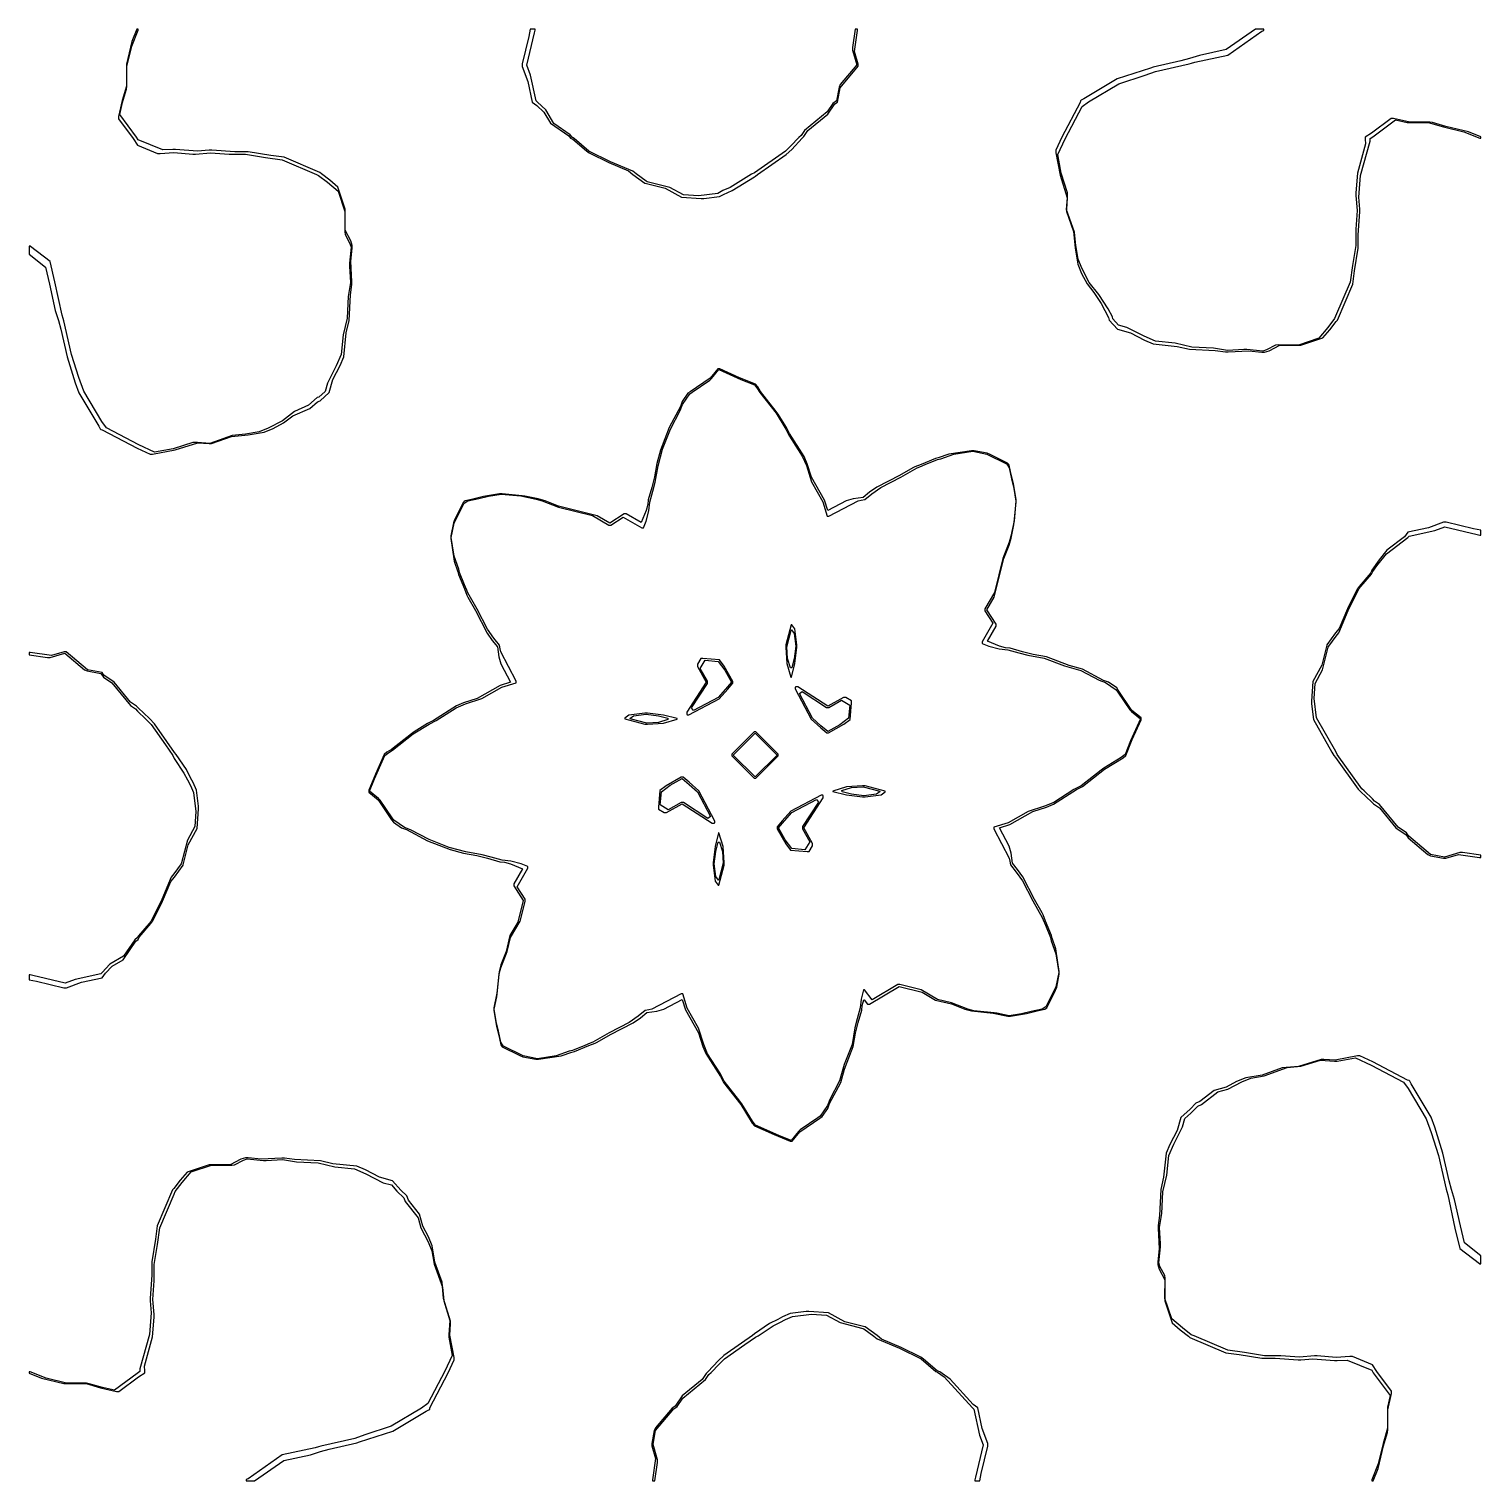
# Model space of a CAD drawing. Extents: x 65 to 85, y 65 to 85.
import ezdxf

# ---------------------------------------------------------------- set-up
doc = ezdxf.new("R2010")
doc.units = 0

msp = doc.modelspace()

# ---------------------------------------------------------------- linework, layer by layer
for points in [[(65.001, 82.008), (65.001, 81.896), (65.228, 81.721), (65.285, 81.485), (65.363, 81.122), (65.407, 80.986), (65.438, 80.867), (65.526, 80.485), (65.638, 80.125), (65.689, 79.989), (65.961, 79.527), (65.979, 79.492), (65.99, 79.481), (66.01, 79.478), (66.489, 79.227), (66.67, 79.144), (66.703, 79.144), (67.015, 79.205), (67.324, 79.3), (67.481, 79.289), (67.516, 79.289), (67.79, 79.387), (68.017, 79.409), (68.239, 79.446), (68.365, 79.499), (68.508, 79.574), (68.632, 79.671), (68.869, 79.773), (68.973, 79.866), (69.009, 79.879), (69.137, 79.992), (69.185, 80.172), (69.286, 80.367), (69.339, 80.485), (69.371, 80.813), (69.412, 80.983), (69.427, 81.34), (69.449, 81.481), (69.449, 81.519), (69.433, 81.803), (69.451, 81.981), (69.451, 82.017), (69.432, 82.083), (69.354, 82.23), (69.355, 82.517), (69.256, 82.823), (69.143, 82.917), (69.03, 83.004), (69.008, 83.023), (68.514, 83.232), (68.332, 83.257), (68.018, 83.308), (67.834, 83.309), (67.519, 83.331), (67.481, 83.33), (67.319, 83.318), (67.019, 83.342), (66.98, 83.342), (66.845, 83.334), (66.506, 83.473), (66.483, 83.508), (66.25, 83.821), (66.286, 83.985), (66.341, 84.17), (66.348, 84.207), (66.349, 84.482), (66.416, 84.761), (66.503, 84.984), (66.503, 84.999), (66.484, 84.999), (66.418, 84.829), (66.342, 84.517), (66.342, 84.214), (66.283, 84.015), (66.235, 83.793), (66.235, 83.762), (66.436, 83.492), (66.494, 83.399), (66.77, 83.287), (66.805, 83.287), (66.997, 83.297), (67.257, 83.277), (67.295, 83.277), (67.5, 83.292), (67.756, 83.275), (67.982, 83.274), (68.258, 83.229), (68.486, 83.198), (68.958, 82.997), (68.99, 82.984), (69.112, 82.891), (69.26, 82.767), (69.352, 82.484), (69.351, 82.206), (69.355, 82.171), (69.421, 82.047), (69.437, 81.993), (69.414, 81.772), (69.414, 81.734), (69.427, 81.508), (69.396, 81.313), (69.384, 81.017), (69.329, 80.787), (69.302, 80.515), (69.233, 80.359), (69.11, 80.122), (69.079, 80.008), (68.991, 79.93), (68.97, 79.923), (68.852, 79.817), (68.656, 79.732), (68.491, 79.604), (68.294, 79.501), (68.171, 79.449), (67.983, 79.418), (67.799, 79.4), (67.49, 79.29), (67.32, 79.302), (67.258, 79.303), (66.985, 79.219), (66.73, 79.169), (66.511, 79.271), (66.066, 79.504), (66.002, 79.594), (65.757, 80.011), (65.686, 80.199), (65.588, 80.515), (65.481, 80.979), (65.472, 81.014), (65.458, 81.056), (65.358, 81.515), (65.291, 81.798), (65.022, 82.004), (65.019, 82.008), (65.001, 82.008)], [(71.933, 83.992), (71.993, 83.948), (72.092, 83.853), (72.181, 83.701), (72.434, 83.527), (72.458, 83.497), (72.491, 83.481), (72.678, 83.321), (72.716, 83.295), (72.989, 83.161), (73.259, 83.044), (73.318, 82.997), (73.483, 82.877), (73.487, 82.875), (73.763, 82.806), (73.986, 82.682), (74.258, 82.665), (74.296, 82.665), (74.513, 82.692), (74.565, 82.721), (74.687, 82.774), (74.992, 82.963), (75.008, 82.971), (75.035, 82.996), (75.431, 83.271), (75.505, 83.341), (75.648, 83.495), (75.674, 83.517), (75.729, 83.601), (76.004, 83.825), (76.101, 83.967), (76.135, 83.992), (76.172, 84.191), (76.421, 84.488), (76.421, 84.517), (76.371, 84.689), (76.413, 84.981), (76.413, 84.999), (76.38, 84.999), (76.342, 84.743), (76.342, 84.708), (76.402, 84.505), (76.174, 84.234), (76.157, 84.199), (76.122, 84.008), (76.074, 83.974), (75.996, 83.857), (75.681, 83.601), (75.636, 83.533), (75.603, 83.505), (75.495, 83.389), (75.421, 83.319), (74.991, 83.02), (74.954, 83.002), (74.657, 82.816), (74.555, 82.773), (74.487, 82.734), (74.222, 82.701), (74.014, 82.714), (73.827, 82.818), (73.513, 82.896), (73.501, 82.902), (73.361, 83.003), (73.316, 83.04), (73.011, 83.171), (72.71, 83.319), (72.508, 83.492), (72.485, 83.503), (72.452, 83.543), (72.229, 83.697), (72.119, 83.884), (72.006, 83.993), (71.986, 84.008), (71.91, 84.365), (71.857, 84.503), (71.964, 84.948), (71.97, 84.982), (71.97, 84.999), (71.902, 84.999), (71.883, 84.897), (71.792, 84.518), (71.792, 84.484), (71.872, 84.275), (71.933, 83.992)], [(79.3, 82.676), (79.289, 82.519), (79.289, 82.484), (79.387, 82.21), (79.409, 81.983), (79.446, 81.761), (79.499, 81.634), (79.574, 81.491), (79.669, 81.369), (79.77, 81.218), (79.867, 81.024), (79.879, 80.991), (79.992, 80.863), (80.172, 80.815), (80.367, 80.714), (80.485, 80.661), (80.813, 80.628), (80.983, 80.588), (81.34, 80.573), (81.481, 80.551), (81.519, 80.551), (81.803, 80.567), (81.981, 80.548), (82.017, 80.549), (82.083, 80.568), (82.23, 80.646), (82.517, 80.644), (82.823, 80.744), (82.917, 80.857), (83.004, 80.97), (83.023, 80.991), (83.232, 81.486), (83.257, 81.668), (83.308, 81.982), (83.309, 82.166), (83.331, 82.481), (83.33, 82.519), (83.318, 82.681), (83.342, 82.984), (83.471, 83.454), (83.471, 83.493), (83.508, 83.516), (83.821, 83.749), (83.982, 83.714), (84.27, 83.714), (84.485, 83.651), (84.761, 83.584), (84.984, 83.497), (84.999, 83.497), (84.999, 83.515), (84.829, 83.582), (84.515, 83.658), (84.331, 83.712), (84.294, 83.716), (84.018, 83.716), (83.793, 83.765), (83.762, 83.765), (83.492, 83.564), (83.403, 83.508), (83.403, 83.481), (83.408, 83.418), (83.298, 83.016), (83.277, 82.743), (83.277, 82.705), (83.292, 82.5), (83.275, 82.244), (83.274, 82.018), (83.229, 81.742), (83.198, 81.514), (82.997, 81.042), (82.984, 81.01), (82.891, 80.888), (82.767, 80.74), (82.484, 80.647), (82.206, 80.649), (82.171, 80.645), (82.047, 80.579), (81.993, 80.563), (81.772, 80.586), (81.734, 80.586), (81.508, 80.573), (81.313, 80.603), (81.017, 80.616), (80.787, 80.671), (80.515, 80.698), (80.359, 80.767), (80.122, 80.89), (80.008, 80.92), (79.93, 81.009), (79.922, 81.033), (79.866, 81.145), (79.734, 81.343), (79.604, 81.508), (79.501, 81.706), (79.449, 81.829), (79.418, 82.017), (79.4, 82.2), (79.29, 82.51), (79.302, 82.68), (79.303, 82.742), (79.219, 83.015), (79.169, 83.27), (79.271, 83.489), (79.504, 83.934), (79.594, 83.998), (80.011, 84.243), (80.376, 84.362), (80.514, 84.412), (80.979, 84.519), (81.014, 84.528), (81.056, 84.541), (81.511, 84.64), (81.98, 84.969), (82.008, 84.981), (82.008, 84.999), (81.892, 84.999), (81.489, 84.716), (81.122, 84.636), (80.986, 84.593), (80.867, 84.562), (80.486, 84.474), (80.447, 84.46), (79.989, 84.311), (79.527, 84.039), (79.492, 84.02), (79.481, 84.01), (79.478, 83.989), (79.228, 83.511), (79.144, 83.33), (79.144, 83.294), (79.205, 82.985), (79.3, 82.676)], [(69.682, 74.49), (69.809, 74.384), (69.994, 74.109), (70.019, 74.076), (70.129, 73.999), (70.198, 73.975), (70.489, 73.818), (70.802, 73.698), (70.985, 73.646), (71.169, 73.615), (71.314, 73.577), (71.484, 73.528), (71.55, 73.522), (71.631, 73.5), (71.797, 73.433), (71.68, 73.225), (71.68, 73.197), (71.809, 72.995), (71.734, 72.697), (71.625, 72.512), (71.571, 72.294), (71.497, 72.109), (71.474, 72.016), (71.445, 71.718), (71.404, 71.518), (71.404, 71.482), (71.439, 71.259), (71.481, 71.094), (71.5, 71.007), (71.508, 70.992), (71.519, 70.979), (71.763, 70.859), (71.801, 70.845), (71.982, 70.809), (72.018, 70.809), (72.33, 70.856), (72.477, 70.907), (72.513, 70.916), (72.713, 70.999), (72.798, 71.033), (72.825, 71.046), (73.01, 71.149), (73.324, 71.312), (73.422, 71.382), (73.511, 71.452), (73.647, 71.472), (73.744, 71.5), (73.998, 71.632), (74.042, 71.488), (74.22, 71.173), (74.28, 70.987), (74.323, 70.887), (74.527, 70.572), (74.567, 70.491), (74.806, 70.187), (74.963, 69.93), (74.993, 69.892), (75.263, 69.771), (75.484, 69.682), (75.51, 69.682), (75.616, 69.809), (75.895, 69.997), (75.924, 70.019), (76.001, 70.129), (76.025, 70.198), (76.181, 70.488), (76.233, 70.672), (76.354, 70.986), (76.385, 71.169), (76.423, 71.314), (76.472, 71.484), (76.478, 71.55), (76.499, 71.627), (76.504, 71.628), (76.551, 71.567), (76.575, 71.567), (76.987, 71.813), (77.303, 71.734), (77.488, 71.625), (77.705, 71.571), (77.89, 71.497), (77.984, 71.474), (78.282, 71.445), (78.482, 71.404), (78.518, 71.404), (78.741, 71.439), (78.906, 71.481), (78.993, 71.5), (79.008, 71.508), (79.021, 71.519), (79.141, 71.763), (79.155, 71.801), (79.191, 71.982), (79.19, 72.018), (79.144, 72.33), (79.092, 72.477), (79.084, 72.513), (79, 72.713), (78.967, 72.798), (78.954, 72.825), (78.851, 73.01), (78.687, 73.324), (78.617, 73.422), (78.548, 73.511), (78.528, 73.647), (78.5, 73.744), (78.368, 73.998), (78.512, 74.042), (78.826, 74.22), (79.013, 74.28), (79.113, 74.323), (79.428, 74.527), (79.509, 74.567), (79.813, 74.806), (80.07, 74.963), (80.108, 74.993), (80.197, 75.213), (80.318, 75.484), (80.318, 75.51), (80.191, 75.615), (80.003, 75.895), (79.982, 75.923), (79.871, 76.001), (79.802, 76.025), (79.512, 76.181), (79.328, 76.233), (79.014, 76.354), (78.83, 76.385), (78.686, 76.423), (78.516, 76.472), (78.45, 76.478), (78.369, 76.5), (78.203, 76.566), (78.32, 76.775), (78.32, 76.803), (78.194, 77), (78.296, 77.173), (78.429, 77.705), (78.502, 77.89), (78.527, 77.986), (78.564, 78.169), (78.57, 78.207), (78.596, 78.481), (78.596, 78.518), (78.561, 78.741), (78.519, 78.905), (78.5, 78.993), (78.492, 79.008), (78.48, 79.021), (78.237, 79.141), (78.199, 79.155), (78.018, 79.191), (77.981, 79.19), (77.67, 79.144), (77.522, 79.092), (77.486, 79.084), (77.287, 79.001), (77.202, 78.967), (77.174, 78.954), (76.99, 78.851), (76.676, 78.688), (76.578, 78.618), (76.489, 78.548), (76.353, 78.528), (76.256, 78.5), (76.002, 78.368), (75.958, 78.512), (75.78, 78.826), (75.72, 79.012), (75.677, 79.113), (75.473, 79.428), (75.432, 79.51), (75.319, 79.693), (75.29, 79.732), (75.074, 80.008), (75.037, 80.07), (75.007, 80.108), (74.787, 80.197), (74.516, 80.318), (74.49, 80.318), (74.384, 80.191), (74.105, 80.003), (74.076, 79.982), (73.999, 79.871), (73.975, 79.802), (73.818, 79.511), (73.698, 79.198), (73.646, 79.015), (73.615, 78.83), (73.577, 78.686), (73.528, 78.516), (73.522, 78.45), (73.5, 78.369), (73.433, 78.203), (73.225, 78.32), (73.197, 78.32), (73, 78.194), (72.827, 78.296), (72.294, 78.429), (72.109, 78.502), (72.013, 78.527), (71.831, 78.564), (71.793, 78.57), (71.519, 78.596), (71.482, 78.596), (71.259, 78.561), (71.094, 78.519), (71.007, 78.5), (70.992, 78.492), (70.979, 78.48), (70.859, 78.237), (70.845, 78.199), (70.809, 78.018), (70.809, 77.981), (70.856, 77.67), (70.907, 77.522), (70.916, 77.486), (70.999, 77.287), (71.033, 77.202), (71.046, 77.174), (71.149, 76.99), (71.312, 76.676), (71.382, 76.578), (71.452, 76.489), (71.472, 76.353), (71.499, 76.256), (71.632, 76.002), (71.488, 75.958), (71.173, 75.78), (70.987, 75.72), (70.887, 75.677), (70.572, 75.473), (70.49, 75.432), (70.307, 75.319), (70.268, 75.29), (69.992, 75.074), (69.93, 75.037), (69.892, 75.007), (69.771, 74.737), (69.682, 74.516), (69.682, 74.49)], [(69.902, 74.993), (69.957, 75.036), (70.008, 75.067), (70.293, 75.29), (70.51, 75.424), (70.609, 75.473), (70.885, 75.651), (71.013, 75.707), (71.237, 75.779), (71.512, 75.934), (71.712, 75.995), (71.712, 76.015), (71.5, 76.42), (71.488, 76.464), (71.481, 76.511), (71.403, 76.611), (71.315, 76.734), (71.172, 77.01), (71.046, 77.235), (71.029, 77.272), (71, 77.344), (70.929, 77.513), (70.919, 77.559), (70.856, 77.74), (70.817, 77.998), (70.856, 78.194), (70.988, 78.463), (71.008, 78.48), (71.045, 78.5), (71.194, 78.532), (71.331, 78.567), (71.504, 78.594), (71.774, 78.568), (71.985, 78.525), (72.07, 78.503), (72.295, 78.414), (72.763, 78.297), (72.986, 78.166), (73.014, 78.166), (73.185, 78.274), (73.443, 78.13), (73.463, 78.13), (73.5, 78.222), (73.538, 78.362), (73.55, 78.484), (73.593, 78.635), (73.626, 78.759), (73.664, 78.985), (73.728, 79.212), (73.834, 79.489), (73.971, 79.743), (74.001, 79.828), (74.103, 79.974), (74.133, 79.997), (74.379, 80.162), (74.4, 80.184), (74.503, 80.309), (74.803, 80.174), (74.993, 80.098), (75.036, 80.043), (75.067, 79.992), (75.29, 79.707), (75.424, 79.49), (75.473, 79.391), (75.651, 79.115), (75.707, 78.987), (75.779, 78.763), (75.934, 78.488), (75.995, 78.288), (76.015, 78.288), (76.421, 78.499), (76.464, 78.512), (76.511, 78.519), (76.611, 78.597), (76.734, 78.684), (77.01, 78.828), (77.235, 78.954), (77.272, 78.971), (77.344, 78.999), (77.513, 79.07), (77.559, 79.081), (77.74, 79.144), (77.998, 79.183), (78.194, 79.144), (78.463, 79.012), (78.48, 78.992), (78.5, 78.955), (78.532, 78.806), (78.567, 78.669), (78.594, 78.496), (78.568, 78.226), (78.525, 78.015), (78.503, 77.93), (78.414, 77.705), (78.297, 77.237), (78.166, 77.014), (78.166, 76.986), (78.274, 76.815), (78.13, 76.557), (78.13, 76.537), (78.222, 76.5), (78.362, 76.462), (78.484, 76.45), (78.635, 76.407), (78.759, 76.374), (78.985, 76.336), (79.262, 76.229), (79.488, 76.166), (79.742, 76.029), (79.828, 75.999), (79.974, 75.897), (79.997, 75.866), (80.162, 75.62), (80.184, 75.6), (80.309, 75.497), (80.174, 75.197), (80.098, 75.007), (80.043, 74.964), (79.806, 74.818), (79.767, 74.793), (79.491, 74.576), (79.391, 74.527), (79.115, 74.348), (78.987, 74.293), (78.763, 74.221), (78.488, 74.066), (78.288, 74.004), (78.288, 73.985), (78.499, 73.579), (78.512, 73.536), (78.519, 73.489), (78.597, 73.388), (78.684, 73.266), (78.828, 72.99), (78.954, 72.764), (78.971, 72.728), (78.999, 72.656), (79.07, 72.486), (79.081, 72.441), (79.144, 72.26), (79.183, 72.002), (79.144, 71.806), (79.012, 71.537), (78.992, 71.52), (78.955, 71.5), (78.806, 71.468), (78.669, 71.433), (78.502, 71.407), (78.331, 71.442), (78.292, 71.448), (78.016, 71.475), (77.93, 71.497), (77.705, 71.586), (77.512, 71.634), (77.287, 71.766), (77.014, 71.835), (76.997, 71.841), (76.967, 71.841), (76.613, 71.63), (76.51, 71.764), (76.496, 71.764), (76.462, 71.637), (76.45, 71.516), (76.407, 71.365), (76.374, 71.241), (76.336, 71.014), (76.229, 70.738), (76.166, 70.512), (76.029, 70.257), (75.999, 70.172), (75.897, 70.026), (75.866, 70.003), (75.62, 69.838), (75.6, 69.815), (75.496, 69.69), (75.327, 69.759), (75.007, 69.902), (74.964, 69.957), (74.818, 70.194), (74.793, 70.233), (74.576, 70.509), (74.527, 70.609), (74.348, 70.885), (74.293, 71.012), (74.221, 71.237), (74.066, 71.512), (74.004, 71.712), (73.985, 71.712), (73.579, 71.5), (73.536, 71.488), (73.489, 71.481), (73.389, 71.403), (73.266, 71.316), (72.99, 71.172), (72.765, 71.046), (72.728, 71.029), (72.656, 71.001), (72.486, 70.929), (72.441, 70.919), (72.26, 70.856), (72.002, 70.817), (71.805, 70.856), (71.537, 70.988), (71.52, 71.008), (71.5, 71.045), (71.468, 71.194), (71.433, 71.331), (71.407, 71.498), (71.442, 71.669), (71.448, 71.708), (71.475, 71.984), (71.497, 72.07), (71.586, 72.295), (71.634, 72.488), (71.766, 72.713), (71.834, 72.983), (71.834, 73.014), (71.726, 73.185), (71.87, 73.443), (71.87, 73.463), (71.778, 73.5), (71.637, 73.538), (71.516, 73.55), (71.365, 73.593), (71.241, 73.626), (71.015, 73.664), (70.788, 73.728), (70.511, 73.834), (70.257, 73.971), (70.172, 74.001), (70.026, 74.103), (70.003, 74.133), (69.838, 74.379), (69.815, 74.4), (69.69, 74.504), (69.759, 74.673), (69.902, 74.993)], [(82.971, 74.992), (82.996, 74.965), (83.308, 74.531), (83.341, 74.495), (83.495, 74.352), (83.517, 74.326), (83.601, 74.271), (83.825, 73.995), (83.967, 73.899), (83.995, 73.859), (84.267, 73.631), (84.302, 73.612), (84.482, 73.579), (84.517, 73.579), (84.689, 73.629), (84.981, 73.587), (84.999, 73.587), (84.999, 73.62), (84.743, 73.658), (84.708, 73.658), (84.496, 73.595), (84.303, 73.631), (84.004, 73.882), (83.973, 73.926), (83.857, 74.004), (83.601, 74.319), (83.533, 74.364), (83.505, 74.397), (83.389, 74.505), (83.36, 74.535), (83.02, 75.009), (83.001, 75.046), (82.734, 75.513), (82.701, 75.777), (82.714, 75.986), (82.818, 76.173), (82.896, 76.487), (82.902, 76.499), (83.003, 76.639), (83.04, 76.684), (83.171, 76.989), (83.319, 77.29), (83.492, 77.492), (83.502, 77.512), (83.566, 77.605), (83.696, 77.77), (83.994, 77.995), (84.008, 78.014), (84.365, 78.09), (84.503, 78.143), (84.948, 78.036), (84.982, 78.03), (84.999, 78.03), (84.999, 78.098), (84.897, 78.117), (84.518, 78.208), (84.484, 78.208), (84.275, 78.128), (83.992, 78.067), (83.947, 78.005), (83.701, 77.82), (83.598, 77.689), (83.498, 77.545), (83.481, 77.508), (83.321, 77.322), (83.295, 77.284), (83.161, 77.011), (83.044, 76.741), (82.997, 76.682), (82.877, 76.516), (82.875, 76.513), (82.806, 76.237), (82.682, 76.014), (82.665, 75.742), (82.665, 75.703), (82.692, 75.487), (82.947, 75.041), (82.971, 74.992)], [(75.439, 76.259), (75.495, 76.074), (75.503, 76.074), (75.548, 76.258), (75.575, 76.481), (75.575, 76.519), (75.548, 76.737), (75.508, 76.791), (75.496, 76.791), (75.425, 76.517), (75.425, 76.481), (75.439, 76.259)], [(75.438, 76.49), (75.498, 76.72), (75.504, 76.722), (75.54, 76.673), (75.562, 76.5), (75.54, 76.326), (75.509, 76.199), (75.489, 76.199), (75.448, 76.331), (75.438, 76.49)], [(65.103, 71.883), (65.482, 71.792), (65.516, 71.792), (65.725, 71.872), (66.008, 71.933), (66.052, 71.993), (66.147, 72.092), (66.299, 72.181), (66.473, 72.434), (66.503, 72.458), (66.518, 72.491), (66.679, 72.678), (66.705, 72.716), (66.839, 72.989), (66.955, 73.259), (67.003, 73.318), (67.123, 73.483), (67.124, 73.487), (67.194, 73.763), (67.317, 73.986), (67.335, 74.258), (67.335, 74.296), (67.307, 74.515), (67.263, 74.621), (67.226, 74.687), (67.169, 74.801), (67.029, 75.007), (67.004, 75.035), (66.899, 75.188), (66.729, 75.431), (66.658, 75.505), (66.505, 75.648), (66.482, 75.674), (66.399, 75.729), (66.175, 76.004), (66.033, 76.1), (66.008, 76.135), (65.808, 76.172), (65.512, 76.421), (65.483, 76.421), (65.311, 76.371), (65.018, 76.413), (65.001, 76.413), (65.001, 76.38), (65.257, 76.342), (65.292, 76.342), (65.495, 76.402), (65.766, 76.174), (65.801, 76.157), (65.992, 76.122), (66.026, 76.074), (66.142, 75.995), (66.399, 75.681), (66.467, 75.636), (66.495, 75.603), (66.611, 75.495), (66.681, 75.421), (66.879, 75.14), (66.98, 74.991), (66.998, 74.954), (67.135, 74.752), (67.184, 74.657), (67.227, 74.58), (67.266, 74.485), (67.299, 74.222), (67.285, 74.014), (67.182, 73.827), (67.103, 73.513), (67.098, 73.501), (66.997, 73.361), (66.96, 73.316), (66.829, 73.011), (66.681, 72.71), (66.508, 72.508), (66.497, 72.485), (66.457, 72.452), (66.303, 72.229), (66.115, 72.119), (66.007, 72.006), (65.992, 71.986), (65.635, 71.91), (65.497, 71.857), (65.052, 71.964), (65.018, 71.97), (65.001, 71.97), (65.001, 71.902), (65.103, 71.883)], [(74.207, 76.221), (74.329, 76.001), (74.059, 75.588), (74.059, 75.561), (74.065, 75.551), (74.089, 75.551), (74.507, 75.774), (74.625, 75.907), (74.695, 75.988), (74.695, 76.014), (74.577, 76.222), (74.509, 76.313), (74.283, 76.33), (74.256, 76.33), (74.207, 76.25), (74.207, 76.221)], [(74.313, 76.304), (74.491, 76.29), (74.583, 76.167), (74.677, 76.002), (74.595, 75.906), (74.493, 75.792), (74.152, 75.611), (74.125, 75.65), (74.345, 75.986), (74.345, 76.015), (74.246, 76.193), (74.313, 76.304)], [(75.551, 75.911), (75.774, 75.493), (75.907, 75.375), (75.988, 75.305), (76.014, 75.305), (76.222, 75.423), (76.313, 75.491), (76.33, 75.717), (76.33, 75.744), (76.25, 75.793), (76.221, 75.793), (76.001, 75.671), (75.588, 75.941), (75.561, 75.941), (75.551, 75.935), (75.551, 75.911)], [(75.65, 75.875), (75.986, 75.655), (76.015, 75.655), (76.193, 75.754), (76.304, 75.687), (76.29, 75.509), (76.167, 75.417), (76.002, 75.323), (75.906, 75.404), (75.792, 75.507), (75.611, 75.847), (75.65, 75.875)], [(73.483, 75.425), (73.519, 75.425), (73.741, 75.439), (73.926, 75.495), (73.926, 75.503), (73.741, 75.548), (73.519, 75.575), (73.481, 75.575), (73.263, 75.548), (73.209, 75.508), (73.209, 75.496), (73.483, 75.425)], [(73.278, 75.504), (73.327, 75.54), (73.5, 75.562), (73.669, 75.541), (73.801, 75.509), (73.801, 75.489), (73.669, 75.448), (73.51, 75.438), (73.279, 75.498), (73.278, 75.504)], [(74.681, 74.989), (74.989, 74.681), (75.011, 74.681), (75.319, 74.989), (75.319, 75.011), (75.011, 75.319), (74.989, 75.319), (74.681, 75.011), (74.681, 74.989)], [(75.303, 75), (75, 74.697), (74.697, 75), (75, 75.303), (75.303, 75)], [(73.669, 74.283), (73.669, 74.256), (73.75, 74.207), (73.779, 74.207), (73.999, 74.329), (74.412, 74.059), (74.439, 74.059), (74.448, 74.065), (74.448, 74.089), (74.226, 74.507), (74.093, 74.625), (74.012, 74.695), (73.985, 74.695), (73.778, 74.577), (73.687, 74.509), (73.669, 74.283)], [(73.71, 74.491), (73.833, 74.583), (73.998, 74.677), (74.093, 74.595), (74.208, 74.493), (74.389, 74.152), (74.35, 74.125), (74.014, 74.345), (73.985, 74.345), (73.806, 74.246), (73.696, 74.313), (73.71, 74.491)], [(75.305, 73.985), (75.423, 73.778), (75.491, 73.687), (75.717, 73.669), (75.744, 73.669), (75.793, 73.75), (75.793, 73.779), (75.671, 73.999), (75.941, 74.412), (75.941, 74.439), (75.935, 74.448), (75.911, 74.448), (75.493, 74.226), (75.375, 74.093), (75.305, 74.012), (75.305, 73.985)], [(76.074, 74.504), (76.074, 74.496), (76.258, 74.452), (76.481, 74.425), (76.519, 74.425), (76.737, 74.451), (76.791, 74.492), (76.791, 74.504), (76.517, 74.575), (76.481, 74.575), (76.259, 74.561), (76.074, 74.504)], [(76.198, 74.511), (76.331, 74.552), (76.49, 74.562), (76.72, 74.502), (76.722, 74.496), (76.673, 74.459), (76.5, 74.438), (76.331, 74.459), (76.199, 74.491), (76.198, 74.511)], [(75.507, 74.208), (75.847, 74.389), (75.875, 74.35), (75.655, 74.014), (75.655, 73.985), (75.754, 73.806), (75.687, 73.696), (75.509, 73.71), (75.417, 73.833), (75.323, 73.998), (75.404, 74.094), (75.507, 74.208)], [(74.451, 73.263), (74.492, 73.209), (74.504, 73.209), (74.575, 73.483), (74.575, 73.519), (74.561, 73.741), (74.504, 73.926), (74.496, 73.926), (74.452, 73.741), (74.425, 73.519), (74.425, 73.481), (74.451, 73.263)], [(74.438, 73.5), (74.459, 73.669), (74.491, 73.801), (74.511, 73.801), (74.552, 73.669), (74.562, 73.51), (74.502, 73.279), (74.496, 73.278), (74.459, 73.327), (74.438, 73.5)], [(80.646, 67.77), (80.644, 67.483), (80.744, 67.177), (80.857, 67.083), (80.97, 66.996), (80.991, 66.977), (81.486, 66.767), (81.668, 66.742), (81.982, 66.691), (82.166, 66.691), (82.481, 66.669), (82.519, 66.669), (82.681, 66.682), (82.981, 66.658), (83.019, 66.658), (83.155, 66.665), (83.494, 66.527), (83.516, 66.492), (83.749, 66.179), (83.714, 66.018), (83.714, 65.73), (83.651, 65.515), (83.584, 65.239), (83.497, 65.016), (83.497, 65.001), (83.516, 65.001), (83.582, 65.171), (83.658, 65.485), (83.712, 65.669), (83.716, 65.706), (83.716, 65.982), (83.765, 66.207), (83.765, 66.238), (83.564, 66.508), (83.506, 66.601), (83.23, 66.713), (83.195, 66.713), (83.003, 66.702), (82.743, 66.723), (82.705, 66.723), (82.5, 66.707), (82.244, 66.725), (82.018, 66.726), (81.742, 66.771), (81.514, 66.802), (81.048, 67.001), (81.009, 67.015), (80.888, 67.109), (80.739, 67.233), (80.647, 67.516), (80.649, 67.794), (80.645, 67.829), (80.578, 67.953), (80.563, 68.007), (80.586, 68.228), (80.586, 68.266), (80.573, 68.492), (80.603, 68.687), (80.616, 68.983), (80.671, 69.213), (80.698, 69.485), (80.767, 69.64), (80.89, 69.878), (80.92, 69.992), (81.005, 70.066), (81.098, 70.164), (81.149, 70.184), (81.375, 70.36), (81.512, 70.398), (81.706, 70.499), (81.829, 70.551), (82.015, 70.581), (82.33, 70.694), (82.516, 70.712), (82.787, 70.795), (82.981, 70.782), (83.018, 70.782), (83.27, 70.831), (83.489, 70.729), (83.934, 70.496), (83.997, 70.406), (84.243, 69.989), (84.314, 69.801), (84.412, 69.485), (84.519, 69.02), (84.528, 68.986), (84.541, 68.944), (84.641, 68.485), (84.709, 68.202), (84.978, 67.995), (84.981, 67.992), (84.999, 67.992), (84.999, 68.104), (84.772, 68.279), (84.715, 68.515), (84.636, 68.878), (84.593, 69.014), (84.562, 69.133), (84.474, 69.515), (84.362, 69.875), (84.311, 70.011), (84.039, 70.472), (84.02, 70.507), (84.01, 70.519), (83.989, 70.522), (83.511, 70.772), (83.33, 70.856), (83.297, 70.856), (82.992, 70.796), (82.834, 70.807), (82.798, 70.807), (82.484, 70.711), (82.259, 70.689), (81.985, 70.592), (81.761, 70.554), (81.634, 70.501), (81.488, 70.424), (81.325, 70.38), (81.129, 70.226), (81.07, 70.204), (80.994, 70.124), (80.863, 70.008), (80.815, 69.828), (80.714, 69.633), (80.661, 69.515), (80.628, 69.187), (80.588, 69.017), (80.573, 68.659), (80.551, 68.518), (80.551, 68.481), (80.567, 68.197), (80.548, 68.019), (80.549, 67.983), (80.568, 67.916), (80.646, 67.77)], [(65.171, 66.418), (65.482, 66.342), (65.786, 66.342), (65.985, 66.283), (66.207, 66.235), (66.238, 66.235), (66.508, 66.436), (66.597, 66.492), (66.597, 66.519), (66.592, 66.581), (66.701, 66.984), (66.723, 67.257), (66.723, 67.295), (66.708, 67.5), (66.725, 67.756), (66.726, 67.982), (66.771, 68.258), (66.802, 68.486), (67.001, 68.952), (67.015, 68.99), (67.109, 69.112), (67.233, 69.26), (67.516, 69.352), (67.794, 69.351), (67.829, 69.355), (67.953, 69.421), (68.007, 69.437), (68.228, 69.414), (68.266, 69.414), (68.492, 69.427), (68.687, 69.396), (68.983, 69.384), (69.213, 69.329), (69.485, 69.302), (69.64, 69.233), (69.878, 69.109), (69.991, 69.079), (70.066, 68.994), (70.164, 68.902), (70.183, 68.851), (70.36, 68.625), (70.398, 68.488), (70.499, 68.294), (70.55, 68.171), (70.581, 67.985), (70.694, 67.67), (70.712, 67.484), (70.795, 67.213), (70.782, 67.019), (70.782, 66.982), (70.831, 66.73), (70.729, 66.511), (70.496, 66.066), (70.406, 66.002), (69.989, 65.756), (69.624, 65.638), (69.486, 65.588), (69.021, 65.481), (68.986, 65.472), (68.944, 65.458), (68.489, 65.359), (68.02, 65.031), (67.992, 65.019), (67.992, 65.001), (68.108, 65.001), (68.511, 65.284), (68.878, 65.363), (69.014, 65.407), (69.133, 65.438), (69.514, 65.526), (69.553, 65.54), (70.011, 65.689), (70.473, 65.961), (70.507, 65.979), (70.519, 65.99), (70.522, 66.01), (70.772, 66.489), (70.856, 66.67), (70.856, 66.703), (70.796, 67.008), (70.807, 67.166), (70.807, 67.202), (70.711, 67.516), (70.689, 67.74), (70.592, 68.015), (70.554, 68.239), (70.501, 68.365), (70.424, 68.512), (70.38, 68.675), (70.226, 68.87), (70.204, 68.929), (70.124, 69.005), (70.008, 69.137), (69.828, 69.184), (69.633, 69.286), (69.515, 69.339), (69.187, 69.371), (69.017, 69.412), (68.659, 69.427), (68.518, 69.449), (68.481, 69.449), (68.197, 69.433), (68.019, 69.451), (67.983, 69.451), (67.916, 69.432), (67.77, 69.354), (67.483, 69.355), (67.177, 69.256), (67.083, 69.143), (66.996, 69.03), (66.977, 69.009), (66.767, 68.514), (66.742, 68.332), (66.691, 68.018), (66.691, 67.834), (66.669, 67.519), (66.669, 67.481), (66.682, 67.319), (66.658, 67.016), (66.529, 66.545), (66.529, 66.507), (66.492, 66.483), (66.179, 66.25), (66.015, 66.286), (65.83, 66.341), (65.793, 66.348), (65.517, 66.349), (65.239, 66.416), (65.016, 66.503), (65.001, 66.503), (65.001, 66.484), (65.171, 66.418)], [(73.658, 65.257), (73.658, 65.292), (73.596, 65.503), (73.631, 65.697), (73.882, 65.995), (73.926, 66.026), (74.004, 66.142), (74.319, 66.399), (74.364, 66.467), (74.397, 66.495), (74.505, 66.611), (74.578, 66.681), (74.86, 66.879), (75.009, 66.98), (75.045, 66.998), (75.248, 67.136), (75.343, 67.184), (75.42, 67.227), (75.515, 67.266), (75.777, 67.299), (75.986, 67.285), (76.173, 67.182), (76.487, 67.103), (76.499, 67.098), (76.639, 66.997), (76.684, 66.96), (76.989, 66.829), (77.29, 66.681), (77.491, 66.508), (77.512, 66.498), (77.606, 66.433), (77.994, 66.006), (78.014, 65.992), (78.09, 65.634), (78.143, 65.497), (78.036, 65.052), (78.03, 65.018), (78.03, 65.001), (78.098, 65.001), (78.117, 65.103), (78.208, 65.482), (78.208, 65.516), (78.128, 65.725), (78.067, 66.008), (78.006, 66.053), (77.688, 66.403), (77.545, 66.502), (77.508, 66.518), (77.322, 66.679), (77.284, 66.705), (77.011, 66.839), (76.741, 66.955), (76.682, 67.003), (76.516, 67.123), (76.513, 67.124), (76.237, 67.194), (76.014, 67.317), (75.742, 67.335), (75.703, 67.335), (75.485, 67.307), (75.379, 67.263), (75.313, 67.226), (75.199, 67.169), (74.993, 67.029), (74.965, 67.004), (74.812, 66.899), (74.569, 66.729), (74.495, 66.659), (74.352, 66.505), (74.326, 66.482), (74.271, 66.399), (73.996, 66.175), (73.899, 66.033), (73.859, 66.004), (73.631, 65.733), (73.612, 65.698), (73.579, 65.518), (73.579, 65.483), (73.629, 65.311), (73.587, 65.018), (73.587, 65.001), (73.62, 65.001), (73.658, 65.257)]]:
    msp.add_lwpolyline(points, close=True)

doc.saveas('drawing.dxf')
